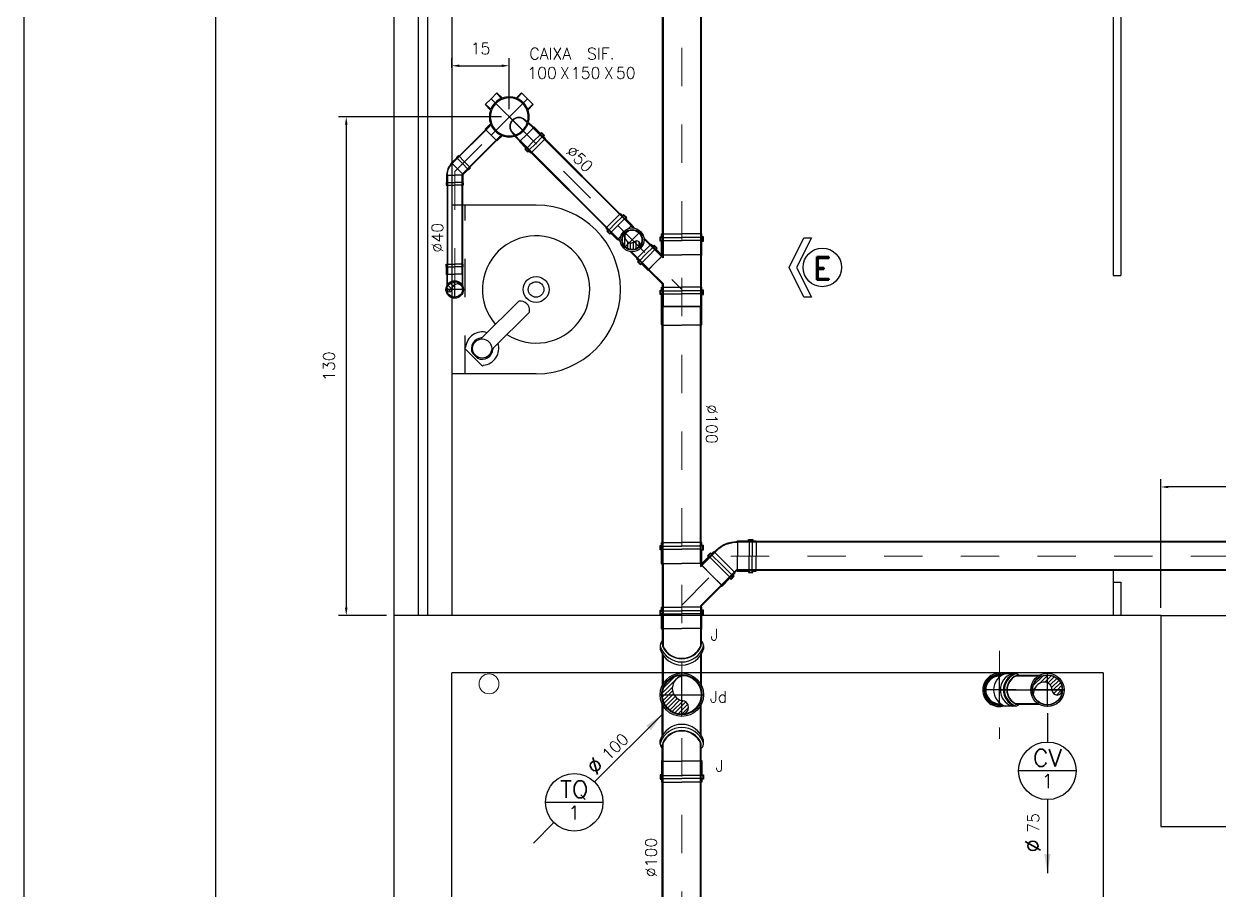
# Model space of a CAD drawing. Header units: millimetres. Extents: x -2485 to 3289, y -257 to 1952.
# Drawn here: x 55.455 to 58.573, y 37.306 to 39.564 of the extents above; entities that cross this region are included whole.
import ezdxf
from ezdxf.enums import TextEntityAlignment as Align

# ---------------------------------------------------------------- set-up
doc = ezdxf.new("R2010")
doc.units = ezdxf.units.MM
doc.header["$LTSCALE"] = 0.3
for name, pattern in [('CONTINUO', [0]), ('HID', [0.37, 0.07, -0.1, 0.03, -0.1, 0.07]), ('T-5CM', [0.1, 0.05, -0.05])]:
    doc.linetypes.add(name, pattern=pattern)
for name, color, linetype in [('PAREDE', 7, 'CONTINUO'), ('SAN', 11, 'Continuous'), ('TEX', 11, 'Continuous'), ('TEXTO', 3, 'Continuous'), ('TUB', 1, 'Continuous'), ('VISTAS', 1, 'Continuous')]:
    doc.layers.add(name, color=color, linetype=linetype)
doc.layers.add('PROJETO ESGOTO', color=1, linetype='HID', lineweight=15)
doc.layers.add('prumada', color=9, linetype='Continuous', lineweight=15)
doc.styles.add('ROMAND', font='romand')
doc.styles.add('ROMANS', font='romans.shx', dxfattribs={"height": 0.03})
doc.dimstyles.new('20', dxfattribs={"dimtxt": 0.03, "dimasz": 0.02, "dimexe": 0.02, "dimexo": 0.02, "dimgap": 0.03, "dimtad": 1, "dimdec": 3, "dimlfac": 100, "dimdsep": 46, "dimtxsty": 'ROMANS', "dimcen": 0.02, "dimclrd": 11, "dimclre": 11, "dimclrt": 3, "dimadec": 0, "dimazin": 0, "dimtfac": 3.333333, "dimtdec": 3, "dimtix": 1, "dimtmove": 2, "dimatfit": 3, "dimfxl": 0, "dimtolj": 1, "dimarcsym": 0})

# ---------------------------------------------------------------- blocks, each defined once
blk = doc.blocks.new('100t')
at = {"layer": 'TUB', "color": 7}
for p, q in [((-0.0136, 0.0051), (-0.0399, 0.0314)), ((-0.0097, 0.0118), (-0.0349, 0.0369)), ((-0.0045, 0.0172), (-0.029, 0.0417)), ((0.0019, 0.0214), (-0.0223, 0.0456)), ((0.0098, 0.0241), (-0.0147, 0.0486)), ((0.0199, 0.0246), (-0.006, 0.0504)), ((0.0506, 0.0045), (0.0045, 0.0506)), ((0.0474, 0.0183), (0.0183, 0.0474)), ((-0.0247, -0.0156), (-0.0499, 0.0095)), ((-0.019, -0.0108), (-0.0476, 0.0178)), ((-0.0157, -0.0035), (-0.0442, 0.025)), ((-0.0332, -0.0177), (-0.0508, -0.0002))]:
    blk.add_line(p, q, dxfattribs=at)
at = {"layer": 'TUB', "color": 1, "linetype": 'Continuous'}
for p, q in [((0, 0.0566), (0, -0.0566)), ((-0.0566, 0), (0.0566, 0))]:
    blk.add_line(p, q, dxfattribs=at)
at = {"layer": 'TUB', "color": 4}
for radius in [0.0566, 0.0526, 0.0508]:
    blk.add_circle((0, 0), radius, dxfattribs=at)
for centre, radius, start, end in [((-0.0331, 0), 0.0177, 180, 0), ((0.0164, -0.008), 0.0327, 344.7642, 165.8659)]:
    blk.add_arc(centre, radius, start, end, dxfattribs=at)
blk = doc.blocks.new('jdj100')
at = {"layer": 'TUB', "color": 3, "linetype": 'Continuous'}
for p, q in [((-0.2279, 0.0526), (-0.2279, 0)), ((-0.2185, 0.0508), (-0.2185, 0)), ((-0.2105, 0.0508), (-0.2105, 0)), ((-0.1729, 0.0508), (-0.1729, 0)), ((0.1729, 0.0508), (0.1729, 0)), ((0.2105, 0.0508), (0.2105, 0)), ((0.2185, 0.0508), (0.2185, 0)), ((0.2279, 0.0526), (0.2279, 0)), ((-0.2279, -0.0526), (-0.2279, 0)), ((-0.2185, -0.0508), (-0.2185, 0)), ((-0.2105, -0.0508), (-0.2105, 0)), ((-0.1729, -0.0508), (-0.1729, 0)), ((0.1729, -0.0508), (0.1729, 0)), ((0.2105, -0.0508), (0.2105, 0)), ((0.2185, -0.0508), (0.2185, 0)), ((0.2279, -0.0526), (0.2279, 0))]:
    blk.add_line(p, q, dxfattribs=at)
at = {"layer": 'TUB', "color": 4, "linetype": 'Continuous'}
for p, q in [((-0.2203, 0.0526), (-0.2279, 0.0526)), ((-0.2185, 0.0508), (-0.2279, 0.0508)), ((-0.2087, 0.0566), (-0.2203, 0.0566)), ((-0.2203, 0.0566), (-0.2203, 0.0526)), ((-0.2105, 0.0548), (-0.2185, 0.0548)), ((-0.2185, 0.0548), (-0.2185, 0.0508)), ((-0.2105, 0.0508), (-0.2105, 0.0548)), ((-0.1729, 0.0508), (-0.2105, 0.0508)), ((-0.2087, 0.0526), (-0.2087, 0.0566)), ((-0.1721, 0.0526), (-0.2087, 0.0526)), ((-0.1711, 0.049), (-0.1729, 0.0508)), ((-0.1703, 0.0508), (-0.1721, 0.0526)), ((-0.1711, 0.049), (-0.1263, 0.049)), ((-0.1703, 0.0508), (-0.1308, 0.0508)), ((-0.1286, 0.0566), (-0.1185, 0.0566)), ((-0.1058, 0.0508), (-0.025, 0.0508)), ((-0.103, 0.049), (-0.0283, 0.049)), ((0.1058, 0.0508), (0.025, 0.0508)), ((0.103, 0.049), (0.0283, 0.049)), ((0.1286, 0.0566), (0.1185, 0.0566)), ((0.1711, 0.049), (0.1263, 0.049)), ((0.1703, 0.0508), (0.1308, 0.0508)), ((0.1703, 0.0508), (0.1721, 0.0526)), ((0.1711, 0.049), (0.1729, 0.0508)), ((0.1721, 0.0526), (0.2087, 0.0526)), ((0.1729, 0.0508), (0.2105, 0.0508)), ((0.2087, 0.0526), (0.2087, 0.0566)), ((0.2087, 0.0566), (0.2203, 0.0566)), ((0.2105, 0.0548), (0.2185, 0.0548)), ((0.2105, 0.0508), (0.2105, 0.0548)), ((0.2185, 0.0548), (0.2185, 0.0508)), ((0.2185, 0.0508), (0.2279, 0.0508)), ((0.2203, 0.0566), (0.2203, 0.0526)), ((0.2203, 0.0526), (0.2279, 0.0526)), ((-0.2185, -0.0508), (-0.2279, -0.0508)), ((-0.2203, -0.0526), (-0.2279, -0.0526)), ((-0.2203, -0.0566), (-0.2203, -0.0526)), ((-0.2087, -0.0566), (-0.2203, -0.0566)), ((-0.2185, -0.0548), (-0.2185, -0.0508)), ((-0.2105, -0.0548), (-0.2185, -0.0548)), ((-0.2105, -0.0508), (-0.2105, -0.0548)), ((-0.1729, -0.0508), (-0.2105, -0.0508)), ((-0.2087, -0.0526), (-0.2087, -0.0566)), ((-0.1721, -0.0526), (-0.2087, -0.0526)), ((-0.1711, -0.049), (-0.1729, -0.0508)), ((-0.1703, -0.0508), (-0.1721, -0.0526)), ((-0.1711, -0.049), (-0.1263, -0.049)), ((-0.1703, -0.0508), (-0.1308, -0.0508)), ((-0.1286, -0.0566), (-0.1185, -0.0566)), ((-0.1058, -0.0508), (-0.025, -0.0508)), ((-0.103, -0.049), (-0.0283, -0.049)), ((0.1058, -0.0508), (0.025, -0.0508)), ((0.103, -0.049), (0.0283, -0.049)), ((0.1286, -0.0566), (0.1185, -0.0566)), ((0.1711, -0.049), (0.1263, -0.049)), ((0.1703, -0.0508), (0.1308, -0.0508)), ((0.1703, -0.0508), (0.1721, -0.0526)), ((0.1711, -0.049), (0.1729, -0.0508)), ((0.1721, -0.0526), (0.2087, -0.0526)), ((0.1729, -0.0508), (0.2105, -0.0508)), ((0.2087, -0.0526), (0.2087, -0.0566)), ((0.2087, -0.0566), (0.2203, -0.0566)), ((0.2105, -0.0508), (0.2105, -0.0548)), ((0.2105, -0.0548), (0.2185, -0.0548)), ((0.2185, -0.0548), (0.2185, -0.0508)), ((0.2185, -0.0508), (0.2279, -0.0508)), ((0.2203, -0.0566), (0.2203, -0.0526)), ((0.2203, -0.0526), (0.2279, -0.0526))]:
    blk.add_line(p, q, dxfattribs=at)
for centre, radius, start, end in [((-0.1286, 0.042), 0.0146, 72.4861, 142.9615), ((-0.1312, 0.032), 0.0188, 70.1596, 88.8505), ((-0.1491, -0.0002), 0.0542, 0.2448, 65.1941), ((-0.1491, -0.0002), 0.0555, 0.2041, 64.039), ((-0.1451, 0), 0.0597, 0, 69.5258), ((-0.1367, 0), 0.0594, 0, 72.2286), ((0.1367, 0), 0.0594, 107.7714, 180), ((0.1451, 0), 0.0597, 110.4742, 180), ((0.1491, -0.0002), 0.0555, 115.961, 179.7959), ((0.1491, -0.0002), 0.0542, 114.8059, 179.7552), ((0.1286, 0.042), 0.0146, 37.0385, 107.5139), ((0.1312, 0.032), 0.0188, 91.1495, 109.8404), ((-0.1451, 0), 0.0597, 290.4742, 0), ((-0.1367, 0), 0.0594, 287.7714, 360), ((0.1367, 0), 0.0594, 180, 252.2286), ((0.1451, 0), 0.0597, 180, 249.5258), ((0.1491, 0.0002), 0.0555, 180.2041, 244.039), ((-0.1491, 0.0002), 0.0542, 294.8059, 359.7552), ((-0.1491, 0.0002), 0.0555, 295.961, 359.7959), ((0.1491, 0.0002), 0.0542, 180.2448, 245.1941), ((-0.1286, -0.042), 0.0146, 217.0385, 287.5139), ((-0.1312, -0.032), 0.0188, 271.1495, 289.8404), ((0.1286, -0.042), 0.0146, 252.4861, 322.9615), ((0.1312, -0.032), 0.0188, 250.1596, 268.8505)]:
    blk.add_arc(centre, radius, start, end, dxfattribs=at)
at = {"layer": 'TUB'}
blk.add_blockref('100t', (0, 0), dxfattribs=at)
blk = doc.blocks.new('js100x75e')
at = {"layer": 'TUB', "color": 4}
for p, q in [((0.0494, 0.1052), (0.0698, 0.1255)), ((0.0511, 0.1045), (0.0722, 0.1255)), ((0.0669, 0.1284), (0.075, 0.1364)), ((0.0698, 0.1255), (0.0669, 0.1284)), ((0.0693, 0.1284), (0.075, 0.134)), ((0.0722, 0.1255), (0.0693, 0.1284)), ((0.075, 0.1364), (0.0778, 0.1336)), ((0.075, 0.134), (0.0778, 0.1312)), ((0.0778, 0.1336), (0.0838, 0.1396)), ((0.0778, 0.1312), (0.085, 0.1384)), ((0.0494, 0.1028), (0.0494, 0.1052)), ((0.0511, 0.1021), (0.0511, 0.1045)), ((0.1045, 0.0511), (0.1255, 0.0722)), ((0.1084, 0.0526), (0.1255, 0.0698)), ((0.1255, 0.0722), (0.1284, 0.0693)), ((0.1255, 0.0698), (0.1284, 0.0669)), ((0.1284, 0.0669), (0.1364, 0.075)), ((0.1284, 0.0693), (0.134, 0.075)), ((0.1312, 0.0778), (0.1384, 0.085)), ((0.134, 0.075), (0.1312, 0.0778)), ((0.1336, 0.0778), (0.1396, 0.0838)), ((0.1364, 0.075), (0.1336, 0.0778)), ((-0.002, 0.049), (-0.061, 0.049)), ((-0.0026, 0.0508), (-0.0562, 0.0508)), ((0.1021, 0.0511), (0.1045, 0.0511)), ((0.1062, 0.049), (0.108, 0.0508)), ((0.108, 0.0508), (0.1456, 0.0508)), ((0.1084, 0.0526), (0.1438, 0.0526)), ((0.1438, 0.0566), (0.1554, 0.0566)), ((0.1438, 0.0526), (0.1438, 0.0566)), ((0.1456, 0.0548), (0.1536, 0.0548)), ((0.1456, 0.0508), (0.1456, 0.0548)), ((0.1536, 0.0548), (0.1536, 0.0508)), ((0.1536, 0.0508), (0.163, 0.0508)), ((0.1554, 0.0566), (0.1554, 0.0526)), ((0.1554, 0.0526), (0.163, 0.0526)), ((0.1062, -0.049), (-0.061, -0.049)), ((0.1055, -0.0508), (-0.0562, -0.0508)), ((0.1055, -0.0508), (0.1073, -0.0526)), ((0.1062, -0.049), (0.108, -0.0508)), ((0.1073, -0.0526), (0.1438, -0.0526)), ((0.108, -0.0508), (0.1456, -0.0508)), ((0.1438, -0.0526), (0.1438, -0.0566)), ((0.1438, -0.0566), (0.1554, -0.0566)), ((0.1456, -0.0508), (0.1456, -0.0548)), ((0.1456, -0.0548), (0.1536, -0.0548)), ((0.1536, -0.0508), (0.163, -0.0508)), ((0.1536, -0.0548), (0.1536, -0.0508)), ((0.1554, -0.0526), (0.163, -0.0526)), ((0.1554, -0.0566), (0.1554, -0.0526))]:
    blk.add_line(p, q, dxfattribs=at)
at = {"layer": 'TUB', "color": 3}
for p, q in [((0.0722, 0.1255), (0.0989, 0.0989)), ((0.0778, 0.1312), (0.1045, 0.1045)), ((0.0838, 0.1396), (0.1117, 0.1117)), ((0.0511, 0.1045), (0.0778, 0.0778)), ((0.1255, 0.0722), (0.0989, 0.0989)), ((0.1312, 0.0778), (0.1045, 0.1045)), ((0.1396, 0.0838), (0.1117, 0.1117)), ((0.1045, 0.0511), (0.0778, 0.0778)), ((-0.061, 0.0497), (-0.0562, 0.0508)), ((-0.061, 0.049), (-0.061, 0.049)), ((0.108, 0.0508), (0.108, 0)), ((0.1456, 0.0508), (0.1456, 0)), ((0.1536, 0.0508), (0.1536, 0)), ((0.163, 0.0526), (0.163, 0)), ((0.108, -0.0508), (0.108, 0)), ((0.1456, -0.0508), (0.1456, 0)), ((0.1536, -0.0508), (0.1536, 0)), ((0.163, -0.0526), (0.163, 0)), ((-0.061, -0.0497), (-0.061, -0.049)), ((-0.061, -0.0497), (-0.0562, -0.0508))]:
    blk.add_line(p, q, dxfattribs=at)
at = {"layer": 'TUB', "color": 4, "linetype": 'Continuous'}
for p, q in [((-0.0026, 0.0508), (0.0494, 0.1028)), ((-0.002, 0.049), (0.0511, 0.1021)), ((0.1, 0.049), (0.1021, 0.0511)), ((0.1062, 0.049), (0.1, 0.049))]:
    blk.add_line(p, q, dxfattribs=at)
at = {"layer": 'TUB', "color": 3, "linetype": 'Continuous'}
for p in [(-0.061, 0.049), (-0.061, -0.049)]:
    blk.add_line(p, (-0.061, 0), dxfattribs=at)
blk = doc.blocks.new('j45e75e')
at = {"layer": 'TUB', "color": 3, "linetype": 'Continuous'}
for p in [(-0.0245, 0.0754), (-0.0754, 0.0245)]:
    blk.add_line(p, (-0.0499, 0.0499), dxfattribs=at)
at = {"layer": 'TUB', "color": 3}
for p, q in [((-0.024, 0.0759), (-0.0245, 0.0754)), ((-0.024, 0.0759), (-0.0214, 0.0748)), ((0.018, 0.0378), (0.018, 0)), ((0.0478, 0.0378), (0.0478, 0)), ((0.0558, 0.0378), (0.0558, 0)), ((0.066, 0.0395), (0.066, 0)), ((-0.0759, 0.024), (-0.0754, 0.0245)), ((-0.0759, 0.024), (-0.0748, 0.0214)), ((0.018, -0.0378), (0.018, 0)), ((0.0478, -0.0378), (0.0478, 0)), ((0.0558, -0.0378), (0.0558, 0)), ((0.066, -0.0395), (0.066, 0))]:
    blk.add_line(p, q, dxfattribs=at)
at = {"layer": 'TUB', "color": 4}
for p, q in [((0.0156, 0.0353), (-0.0245, 0.0754)), ((0.0156, 0.0378), (-0.0214, 0.0748)), ((0.0156, 0.0378), (0.0173, 0.0395)), ((0.0156, 0.0353), (0.018, 0.0378)), ((0.0173, 0.0395), (0.0461, 0.0395)), ((0.018, 0.0378), (0.0478, 0.0378)), ((0.0461, 0.0434), (0.0575, 0.0434)), ((0.0461, 0.0395), (0.0461, 0.0434)), ((0.0478, 0.0417), (0.0558, 0.0417)), ((0.0478, 0.0378), (0.0478, 0.0417)), ((0.0558, 0.0417), (0.0558, 0.0378)), ((0.0558, 0.0378), (0.066, 0.0378)), ((0.0575, 0.0434), (0.0575, 0.0395)), ((0.0575, 0.0395), (0.066, 0.0395)), ((-0.0365, -0.0144), (-0.0754, 0.0245)), ((-0.0378, -0.0156), (-0.0748, 0.0214)), ((0.0156, -0.0378), (0.0173, -0.0395)), ((0.0163, -0.036), (0.018, -0.0378)), ((0.0173, -0.0395), (0.0461, -0.0395)), ((0.018, -0.0378), (0.0478, -0.0378)), ((0.0461, -0.0395), (0.0461, -0.0435)), ((0.0461, -0.0435), (0.0575, -0.0435)), ((0.0478, -0.0378), (0.0478, -0.0418)), ((0.0478, -0.0418), (0.0558, -0.0418)), ((0.0558, -0.0378), (0.066, -0.0378)), ((0.0558, -0.0418), (0.0558, -0.0378)), ((0.0575, -0.0395), (0.066, -0.0395)), ((0.0575, -0.0435), (0.0575, -0.0395))]:
    blk.add_line(p, q, dxfattribs=at)
for radius, end in [(0.0755, 269.9968), (0.0738, 270.5409)]:
    blk.add_arc((0.0156, 0.0378), radius, 225, end, dxfattribs=at)
blk = doc.blocks.new('n225')
at = {"layer": 'TEX', "color": 11}
blk.add_line((-0.0113, -0.0113), (-0.1875, -0.1875), dxfattribs=at)
blk.add_line((-0.0113, -0.0113), (-0.1875, -0.1875), dxfattribs=at)
at = {"layer": 'TEX', "color": 5, "linetype": 'Continuous'}
blk.add_line((-0.3155, -0.2405), (-0.1655, -0.2405), dxfattribs=at)
at = {"layer": 'TEX'}
blk.add_line((-0.2936, -0.2936), (-0.347, -0.347), dxfattribs=at)
at = {"layer": 'TEX', "color": 5, "linetype": 'Continuous'}
blk.add_circle((-0.2405, -0.2405), 0.075, dxfattribs=at)
blk.add_circle((-0.2405, -0.2405), 0.075, dxfattribs=at)
at = {"layer": 'TEX', "color": 11}
blk.add_solid([(-0.0408, -0.0526), (-0.0526, -0.0408), (-0.0113, -0.0113)], dxfattribs=at)
blk.add_solid([(-0.0408, -0.0526), (-0.0526, -0.0408), (-0.0113, -0.0113)], dxfattribs=at)
at = {"layer": 'TEX', "color": 5, "style": 'ROMANS'}
blk.add_text('%%c', height=0.04, rotation=45, dxfattribs=at).set_placement((-0.1839, -0.1722))
at = {"layer": 'TEX', "color": 5, "linetype": 'Continuous', "style": 'ROMANS'}
blk.add_attdef('N', (-0.1503, -0.1334), '', height=0.03, rotation=45, dxfattribs=at)
at = {"layer": 'TEX', "color": 9, "linetype": 'Continuous', "style": 'ROMANS'}
for tag, height, p in [('L', 0.045, (-0.2405, -0.2293)), ('N', 0.036, (-0.2405, -0.2855))]:
    blk.add_attdef(tag, text='', height=height, dxfattribs=at).set_placement(p, align=Align.CENTER)
blk = doc.blocks.new('cs100x50')
at = {"layer": 'TUB', "color": 3}
for p, q in [((0, 0.067), (-0.0218, 0.067)), ((0, 0.067), (0.0218, 0.067)), ((-0.067, 0.0218), (-0.067, 0)), ((-0.067, -0.0218), (-0.067, 0)), ((0.0648, 0), (0.0648, 0.0253)), ((0.0648, 0), (0.0648, -0.0253)), ((0.0897, 0), (0.0897, 0.0253)), ((0.0897, 0), (0.0897, -0.0253)), ((0.0977, 0), (0.0977, 0.0253)), ((0.0977, 0), (0.0977, -0.0253)), ((0.1068, 0), (0.1068, 0.0269)), ((0.1068, 0), (0.1068, -0.0269)), ((0, -0.067), (-0.0218, -0.067)), ((0, -0.067), (0.0218, -0.067))]:
    blk.add_line(p, q, dxfattribs=at)
at = {"layer": 'TUB', "color": 4}
for p, q in [((-0.0218, 0.0472), (-0.0218, 0.067)), ((-0.02, 0.048), (-0.02, 0.067)), ((0.02, 0.048), (0.02, 0.067)), ((0.0218, 0.0472), (0.0218, 0.067)), ((-0.0472, 0.0218), (-0.067, 0.0218)), ((-0.048, 0.02), (-0.067, 0.02)), ((0.0433, 0.0237), (0.0353, 0.0237)), ((0.044, 0.0225), (0.0353, 0.0225)), ((0.0625, 0.0253), (0.0454, 0.0253)), ((0.0632, 0.0237), (0.0463, 0.0237)), ((0.0625, 0.0253), (0.0641, 0.0269)), ((0.0632, 0.0237), (0.0648, 0.0253)), ((0.0641, 0.0269), (0.0881, 0.0269)), ((0.0648, 0.0253), (0.0897, 0.0253)), ((0.0881, 0.0269), (0.0881, 0.0309)), ((0.0881, 0.0309), (0.0993, 0.0309)), ((0.0897, 0.0253), (0.0897, 0.0293)), ((0.0897, 0.0293), (0.0977, 0.0293)), ((0.0977, 0.0293), (0.0977, 0.0253)), ((0.0977, 0.0253), (0.1068, 0.0253)), ((0.0993, 0.0309), (0.0993, 0.0269)), ((0.0993, 0.0269), (0.1068, 0.0269)), ((-0.048, -0.02), (-0.067, -0.02)), ((-0.0472, -0.0218), (-0.067, -0.0218)), ((0.044, -0.0226), (0.0353, -0.0226)), ((0.0433, -0.0238), (0.0353, -0.0238)), ((0.0625, -0.0253), (0.0454, -0.0253)), ((0.0632, -0.0238), (0.0463, -0.0238)), ((0.0625, -0.0253), (0.0641, -0.0269)), ((0.0632, -0.0238), (0.0648, -0.0253)), ((0.0641, -0.0269), (0.0881, -0.0269)), ((0.0648, -0.0253), (0.0897, -0.0253)), ((0.0881, -0.0269), (0.0881, -0.031)), ((0.0881, -0.031), (0.0993, -0.031)), ((0.0897, -0.0253), (0.0897, -0.0294)), ((0.0897, -0.0294), (0.0977, -0.0294)), ((0.0977, -0.0253), (0.1068, -0.0253)), ((0.0977, -0.0294), (0.0977, -0.0253)), ((0.0993, -0.0269), (0.1068, -0.0269)), ((0.0993, -0.031), (0.0993, -0.0269)), ((-0.0218, -0.0472), (-0.0218, -0.067)), ((-0.02, -0.048), (-0.02, -0.067)), ((0.02, -0.048), (0.02, -0.067)), ((0.0218, -0.0472), (0.0218, -0.067))]:
    blk.add_line(p, q, dxfattribs=at)
at = {"layer": 'TUB', "color": 1}
for p, q in [((0, -0.067), (0, 0.067)), ((-0.067, 0), (0.052, 0))]:
    blk.add_line(p, q, dxfattribs=at)
at = {"layer": 'TUB', "color": 4}
for centre, radius, start, end in [((0, 0), 0.0494, 28.7357, 180), ((0, 0), 0.052, 114.786, 155.214), ((0, 0), 0.052, 90, 112.6199), ((0, 0), 0.052, 67.3801, 90), ((0, 0), 0.052, 29.1764, 65.214), ((0, 0), 0.052, 157.3801, 180), ((0, 0), 0.052, 180, 202.6199), ((0, 0), 0.0494, 180, 331.2643), ((0.0353, 0), 0.0238, 90, 180), ((0.0353, 0), 0.0238, 180, 270), ((0.0353, 0), 0.0226, 90, 180), ((0.0353, 0), 0.0226, 180, 270), ((0, 0), 0.0494, 0, 27.1601), ((0, 0), 0.0494, 332.8399, 0), ((0, 0), 0.052, 332.8236, 27.1764), ((0, 0), 0.052, 204.786, 245.214), ((0, 0), 0.052, 294.786, 330.8236), ((0, 0), 0.052, 247.3801, 270), ((0, 0), 0.052, 270, 292.6199)]:
    blk.add_arc(centre, radius, start, end, dxfattribs=at)
blk = doc.blocks.new('c90')
at = {"layer": 'TUB', "color": 3}
for p, q in [((-0.066, 0.0224), (-0.066, 0)), ((-0.066, -0.0224), (-0.066, 0)), ((-0.059, 0.02), (-0.059, 0)), ((-0.059, -0.02), (-0.059, 0)), ((-0.04, 0.0194), (-0.04, 0)), ((-0.04, -0.0194), (-0.04, 0))]:
    blk.add_line(p, q, dxfattribs=at)
at = {"layer": 'TUB', "color": 4}
for p, q in [((-0.0598, 0.0224), (-0.066, 0.0224)), ((-0.04, 0.02), (-0.066, 0.02)), ((-0.059, 0.0212), (-0.0598, 0.0224)), ((-0.0388, 0.0212), (-0.059, 0.0212)), ((-0.04, 0.02), (-0.04, 0.0194)), ((-0.04, 0.0194), (-0.038, 0.0194)), ((-0.038, 0.0206), (-0.0388, 0.0212)), ((-0.038, 0.0206), (-0.0095, 0.0206)), ((-0.038, 0.0194), (-0.0118, 0.0194)), ((-0.04, -0.02), (-0.066, -0.02)), ((-0.0598, -0.0224), (-0.066, -0.0224)), ((-0.059, -0.0212), (-0.0598, -0.0224)), ((-0.0388, -0.0212), (-0.059, -0.0212)), ((-0.04, -0.0194), (-0.038, -0.0194)), ((-0.04, -0.02), (-0.04, -0.0194)), ((-0.038, -0.0206), (-0.0388, -0.0212)), ((-0.038, -0.0194), (-0.0118, -0.0194)), ((-0.038, -0.0206), (-0.0095, -0.0206))]:
    blk.add_line(p, q, dxfattribs=at)
at = {"layer": 'TUB', "color": 1, "linetype": 'Continuous'}
for p, q in [((0.0227, 0), (-0.0227, 0)), ((0, 0.0227), (0, -0.0227))]:
    blk.add_line(p, q, dxfattribs=at)
at = {"layer": 'TUB', "color": 7}
for p, q in [((-0.0133, 0.0017), (-0.0195, -0.0045)), ((-0.0133, 0.0123), (-0.0188, 0.0068)), ((-0.0088, -0.0044), (-0.0162, -0.0118)), ((-0.0011, -0.0074), (-0.0107, -0.0169)), ((0.0057, -0.0111), (-0.003, -0.0198))]:
    blk.add_line(p, q, dxfattribs=at)
at = {"layer": 'TUB', "color": 4}
for radius in [0.0227, 0.02]:
    blk.add_circle((0, 0), radius, dxfattribs=at)
for centre, radius, start, end in [((0, 0.0069), 0.0143, 131.815, 270.1096), ((0, -0.0137), 0.0063, 270, 90)]:
    blk.add_arc(centre, radius, start, end, dxfattribs=at)
blk = doc.blocks.new('j45e40')
at = {"layer": 'TUB', "color": 4}
for p, q in [((-0.0212, 0.0071), (-0.0396, -0.0113)), ((-0.0212, 0.0088), (-0.0355, -0.0055)), ((-0.0202, 0.0089), (-0.0212, 0.0088)), ((-0.0212, 0.0071), (-0.0208, 0.0067)), ((-0.0208, 0.0067), (-0.0194, 0.0081)), ((0.008, 0.0206), (0.0088, 0.0212)), ((0.01, 0.0194), (0.008, 0.0194)), ((0.0088, 0.0212), (0.029, 0.0212)), ((0.01, 0.02), (0.01, 0.0194)), ((0.01, 0.02), (0.036, 0.02)), ((0.029, 0.0212), (0.0298, 0.0224)), ((0.0298, 0.0224), (0.036, 0.0224)), ((-0.0369, -0.0052), (-0.0413, -0.0096)), ((-0.0355, -0.0055), (-0.0369, -0.0052)), ((0.0071, -0.0212), (-0.0113, -0.0396)), ((0.0088, -0.0212), (-0.0055, -0.0355)), ((0.0067, -0.0208), (0.008, -0.0194)), ((0.0071, -0.0212), (0.0067, -0.0208)), ((0.01, -0.0194), (0.008, -0.0194)), ((0.0088, -0.0212), (0.029, -0.0212)), ((0.01, -0.02), (0.01, -0.0194)), ((0.01, -0.02), (0.036, -0.02)), ((0.029, -0.0212), (0.0298, -0.0224)), ((0.0298, -0.0224), (0.036, -0.0224)), ((-0.0052, -0.0369), (-0.0096, -0.0413)), ((-0.0055, -0.0355), (-0.0052, -0.0369))]:
    blk.add_line(p, q, dxfattribs=at)
at = {"layer": 'TUB', "color": 3}
for p, q in [((-0.0212, 0.0071), (-0.0071, -0.0071)), ((0.01, 0.02), (0.01, 0)), ((0.029, 0.02), (0.029, 0)), ((0.036, 0.0224), (0.036, 0)), ((-0.0413, -0.0096), (-0.0254, -0.0254)), ((-0.0346, -0.0064), (-0.0205, -0.0205)), ((-0.0096, -0.0413), (-0.0254, -0.0254)), ((-0.0064, -0.0346), (-0.0205, -0.0205)), ((0.0071, -0.0212), (-0.0071, -0.0071)), ((0.01, -0.02), (0.01, 0)), ((0.029, -0.02), (0.029, 0)), ((0.036, -0.0224), (0.036, 0))]:
    blk.add_line(p, q, dxfattribs=at)
at = {"layer": 'TUB', "color": 4, "linetype": 'Continuous'}
for radius in [0.0399, 0.0387]:
    blk.add_arc((0.008, -0.0193), radius, 90, 135, dxfattribs=at)
at = {"layer": 'TUB', "linetype": 'Continuous', "style": 'ROMANS'}
blk.add_text('JJ', height=0.000001, dxfattribs=at).set_placement((0.01, -0.0194))
blk = doc.blocks.new('l100')
at = {"layer": 'TUB', "color": 4}
for p, q in [((-0.049, 0.0518), (-0.0475, 0.0526)), ((0, 0.0508), (-0.049, 0.0508)), ((-0.0475, 0.0526), (0.0308, 0.0526)), ((0, 0.0508), (0.0326, 0.0508)), ((0.0308, 0.0566), (0.0424, 0.0566)), ((0.0308, 0.0526), (0.0308, 0.0566)), ((0.0326, 0.0548), (0.0406, 0.0548)), ((0.0326, 0.0508), (0.0326, 0.0548)), ((0.0406, 0.0548), (0.0406, 0.0508)), ((0.0406, 0.0508), (0.05, 0.0508)), ((0.0424, 0.0566), (0.0424, 0.0526)), ((0.0424, 0.0526), (0.05, 0.0526)), ((0, -0.0508), (-0.049, -0.0508)), ((-0.049, -0.0518), (-0.0475, -0.0526)), ((-0.0475, -0.0526), (0.0308, -0.0526)), ((0, -0.0508), (0.0326, -0.0508)), ((0.0308, -0.0526), (0.0308, -0.0566)), ((0.0308, -0.0566), (0.0424, -0.0566)), ((0.0326, -0.0508), (0.0326, -0.0548)), ((0.0326, -0.0548), (0.0406, -0.0548)), ((0.0406, -0.0508), (0.05, -0.0508)), ((0.0406, -0.0548), (0.0406, -0.0508)), ((0.0424, -0.0526), (0.05, -0.0526)), ((0.0424, -0.0566), (0.0424, -0.0526))]:
    blk.add_line(p, q, dxfattribs=at)
at = {"layer": 'TUB', "color": 3}
for p, q in [((-0.049, 0.0518), (-0.049, 0)), ((0, 0.0508), (0, 0)), ((0.0326, 0.0508), (0.0326, 0)), ((0.0406, 0.0508), (0.0406, 0)), ((0.05, 0.0526), (0.05, 0)), ((-0.049, -0.0518), (-0.049, 0)), ((0, -0.0508), (0, 0)), ((0.0326, -0.0508), (0.0326, 0)), ((0.0406, -0.0508), (0.0406, 0)), ((0.05, -0.0526), (0.05, 0))]:
    blk.add_line(p, q, dxfattribs=at)
blk = doc.blocks.new('js100x50e')
at = {"layer": 'TUB', "color": 4}
for p, q in [((0.0498, 0.0879), (0.0667, 0.1048)), ((0.0514, 0.0872), (0.069, 0.1048)), ((0.0639, 0.1077), (0.0718, 0.1156)), ((0.0667, 0.1048), (0.0639, 0.1077)), ((0.0661, 0.1077), (0.0718, 0.1133)), ((0.069, 0.1048), (0.0661, 0.1077)), ((0.0718, 0.1156), (0.0746, 0.1127)), ((0.0718, 0.1133), (0.0746, 0.1105)), ((0.0746, 0.1127), (0.0799, 0.1181)), ((0.0746, 0.1105), (0.0811, 0.1169)), ((0.0149, 0.0508), (0.0498, 0.0856)), ((0.0154, 0.049), (0.0514, 0.085)), ((0.0498, 0.0856), (0.0498, 0.0879)), ((0.0514, 0.085), (0.0514, 0.0872)), ((0.0872, 0.0514), (0.1048, 0.069)), ((0.0907, 0.0526), (0.1048, 0.0667)), ((0.1048, 0.069), (0.1077, 0.0661)), ((0.1048, 0.0667), (0.1077, 0.0639)), ((0.1077, 0.0661), (0.1133, 0.0718)), ((0.1077, 0.0639), (0.1156, 0.0718)), ((0.1105, 0.0746), (0.1169, 0.0811)), ((0.1133, 0.0718), (0.1105, 0.0746)), ((0.1127, 0.0746), (0.1181, 0.0799)), ((0.1156, 0.0718), (0.1127, 0.0746)), ((0.0154, 0.049), (-0.044, 0.049)), ((0.0149, 0.0508), (-0.0392, 0.0508)), ((0.0826, 0.049), (0.085, 0.0514)), ((0.0882, 0.049), (0.0826, 0.049)), ((0.085, 0.0514), (0.0872, 0.0514)), ((0.0882, 0.049), (0.09, 0.0508)), ((0.09, 0.0508), (0.1276, 0.0508)), ((0.0907, 0.0526), (0.1258, 0.0526)), ((0.1258, 0.0566), (0.1374, 0.0566)), ((0.1258, 0.0526), (0.1258, 0.0566)), ((0.1276, 0.0548), (0.1356, 0.0548)), ((0.1276, 0.0508), (0.1276, 0.0548)), ((0.1356, 0.0548), (0.1356, 0.0508)), ((0.1356, 0.0508), (0.145, 0.0508)), ((0.1374, 0.0566), (0.1374, 0.0526)), ((0.1374, 0.0526), (0.145, 0.0526)), ((0.0882, -0.049), (-0.044, -0.049)), ((0.0875, -0.0508), (-0.0392, -0.0508)), ((0.0875, -0.0508), (0.0893, -0.0526)), ((0.0882, -0.049), (0.09, -0.0508)), ((0.0893, -0.0526), (0.1258, -0.0526)), ((0.09, -0.0508), (0.1276, -0.0508)), ((0.1258, -0.0526), (0.1258, -0.0566)), ((0.1258, -0.0566), (0.1374, -0.0566)), ((0.1276, -0.0508), (0.1276, -0.0548)), ((0.1276, -0.0548), (0.1356, -0.0548)), ((0.1356, -0.0548), (0.1356, -0.0508)), ((0.1356, -0.0508), (0.145, -0.0508)), ((0.1374, -0.0566), (0.1374, -0.0526)), ((0.1374, -0.0526), (0.145, -0.0526))]:
    blk.add_line(p, q, dxfattribs=at)
at = {"layer": 'TUB', "color": 3}
for p, q in [((0.0869, 0.0869), (0.069, 0.1048)), ((0.0926, 0.0926), (0.0746, 0.1105)), ((0.099, 0.099), (0.0799, 0.1181)), ((0.099, 0.099), (0.1181, 0.0799)), ((0.0693, 0.0693), (0.0514, 0.0872)), ((0.0693, 0.0693), (0.0872, 0.0514)), ((0.0869, 0.0869), (0.1048, 0.069)), ((0.0926, 0.0926), (0.1105, 0.0746)), ((-0.044, 0.0497), (-0.0392, 0.0508)), ((-0.044, 0.0497), (-0.044, 0.049)), ((0.09, 0.0508), (0.09, 0)), ((0.1276, 0.0508), (0.1276, 0)), ((0.1356, 0.0508), (0.1356, 0)), ((0.145, 0.0526), (0.145, 0)), ((0.09, -0.0508), (0.09, 0)), ((0.1276, -0.0508), (0.1276, 0)), ((0.1356, -0.0508), (0.1356, 0)), ((0.145, -0.0526), (0.145, 0)), ((-0.044, -0.0497), (-0.044, -0.049)), ((-0.044, -0.0497), (-0.0392, -0.0508))]:
    blk.add_line(p, q, dxfattribs=at)
at = {"layer": 'TUB', "color": 3, "linetype": 'Continuous'}
for q in [(-0.044, 0.049), (-0.044, -0.049)]:
    blk.add_line((-0.044, 0), q, dxfattribs=at)
blk = doc.blocks.new('50T')
at = {"layer": 'TUB', "color": 1, "linetype": 'Continuous'}
for p, q in [((0.0309, 0), (-0.0309, 0)), ((0, -0.0309), (0, 0.0309))]:
    blk.add_line(p, q, dxfattribs=at)
at = {"layer": 'TUB', "color": 7}
for p, q in [((-0.016, -0.0087), (-0.0253, 0.0006)), ((-0.0093, -0.0048), (-0.0235, 0.0094)), ((-0.0067, 0.0032), (-0.0196, 0.0161)), ((-0.0019, 0.009), (-0.014, 0.0211)), ((0.0055, 0.0122), (-0.0067, 0.0244)), ((0.0252, 0.0031), (0.0031, 0.0252))]:
    blk.add_line(p, q, dxfattribs=at)
at = {"layer": 'TUB', "color": 4}
for radius in [0.0309, 0.027, 0.0254]:
    blk.add_circle((0, 0), radius, dxfattribs=at)
for centre, radius, start, end in [((-0.0166, 0), 0.00874, 180, 270), ((-0.0166, 0), 0.00874, 270, 0), ((0.0081, -0.0041), 0.0165, 350.3769, 165.498)]:
    blk.add_arc(centre, radius, start, end, dxfattribs=at)
blk = doc.blocks.new('ts50t')
at = {"layer": 'TUB', "color": 3}
for p, q in [((0, 0.0243), (0.0025, 0.0253)), ((0, 0.0243), (0, 0.0237)), ((0.113, 0.0132), (0.113, 0.0253)), ((0.1379, 0), (0.1379, 0.0253)), ((0.1379, 0), (0.1379, -0.0254)), ((0.1459, 0), (0.1459, 0.0253)), ((0.1459, 0), (0.1459, -0.0254)), ((0.155, 0), (0.155, 0.0269)), ((0.155, 0), (0.155, -0.0269)), ((0, -0.0243), (0, -0.0237)), ((0, -0.0243), (0.0025, -0.0254)), ((0.113, -0.0132), (0.113, -0.0254))]:
    blk.add_line(p, q, dxfattribs=at)
at = {"layer": 'TUB', "color": 4}
for p, q in [((0.0652, 0.0237), (0, 0.0237)), ((0.0672, 0.0253), (0.0025, 0.0253)), ((0.1107, 0.0253), (0.1028, 0.0253)), ((0.1114, 0.0237), (0.1048, 0.0237)), ((0.1107, 0.0253), (0.1123, 0.0269)), ((0.1114, 0.0237), (0.113, 0.0253)), ((0.1123, 0.0269), (0.1363, 0.0269)), ((0.113, 0.0253), (0.1379, 0.0253)), ((0.1363, 0.0309), (0.1475, 0.0309)), ((0.1363, 0.0269), (0.1363, 0.0309)), ((0.1379, 0.0293), (0.1459, 0.0293)), ((0.1379, 0.0253), (0.1379, 0.0293)), ((0.1459, 0.0293), (0.1459, 0.0253)), ((0.1459, 0.0253), (0.155, 0.0253)), ((0.1475, 0.0309), (0.1475, 0.0269)), ((0.1475, 0.0269), (0.155, 0.0269)), ((0, -0.0237), (0.0652, -0.0237)), ((0.0025, -0.0254), (0.0672, -0.0254)), ((0.1107, -0.0254), (0.1028, -0.0254)), ((0.1048, -0.0237), (0.1114, -0.0237)), ((0.1107, -0.0254), (0.1123, -0.0269)), ((0.1114, -0.0237), (0.113, -0.0254)), ((0.1123, -0.0269), (0.1363, -0.0269)), ((0.113, -0.0254), (0.1379, -0.0254)), ((0.1363, -0.0269), (0.1363, -0.031)), ((0.1363, -0.031), (0.1475, -0.031)), ((0.1379, -0.0254), (0.1379, -0.0294)), ((0.1379, -0.0294), (0.1459, -0.0294)), ((0.1459, -0.0254), (0.155, -0.0254)), ((0.1459, -0.0294), (0.1459, -0.0254)), ((0.1475, -0.0269), (0.155, -0.0269)), ((0.1475, -0.031), (0.1475, -0.0269))]:
    blk.add_line(p, q, dxfattribs=at)
at = {"layer": 'TUB', "color": 3, "linetype": 'Continuous'}
for q in [(0, 0.0237), (0, -0.0237)]:
    blk.add_line((0, 0), q, dxfattribs=at)
at = {"layer": 'TUB'}
blk.add_blockref('50T', (0.085, 0), dxfattribs=at)
blk = doc.blocks.new('V270')
at = {"layer": 'TEX', "color": 11}
for p, q in [((0, -0.0162), (0, -0.0918)), ((0, -0.2418), (0, -0.434))]:
    blk.add_line(p, q, dxfattribs=at)
at = {"layer": 'TEX', "color": 5, "linetype": 'Continuous'}
blk.add_line((0.075, -0.1668), (-0.075, -0.1668), dxfattribs=at)
blk.add_circle((0, -0.1668), 0.075, dxfattribs=at)
at = {"layer": 'TEX', "color": 11}
blk.add_solid([(0.0083, -0.384), (-0.0083, -0.384), (0, -0.434)], dxfattribs=at)
at = {"layer": 'TEX', "color": 5, "style": 'ROMANS'}
blk.add_text('%%c', height=0.04, rotation=90, dxfattribs=at).set_placement((-0.0178, -0.3795))
at = {"layer": 'TEX', "color": 9, "linetype": 'Continuous', "style": 'ROMANS'}
for tag, height, p in [('L', 0.045, (0, -0.1555)), ('N', 0.036, (0, -0.2117))]:
    blk.add_attdef(tag, text='', height=height, dxfattribs=at).set_placement(p, align=Align.CENTER)
at = {"layer": 'TEX', "color": 5, "linetype": 'Continuous', "style": 'ROMANS'}
blk.add_attdef('N', (-0.0215, -0.3284), '', height=0.03, rotation=90, dxfattribs=at)
blk = doc.blocks.new('*D94')
at = {"layer": 'TEXTO', "color": 11, "lineweight": -2}
for p, q in [((56.5712, 39.45), (56.5712, 39.4751)), ((56.7212, 39.3417), (56.7212, 39.4751)), ((56.5912, 39.4551), (56.7012, 39.4551))]:
    blk.add_line(p, q, dxfattribs=at)
at = {"layer": 'TEXTO', "color": 11}
for points in [[(56.5912, 39.4584), (56.5912, 39.4517), (56.5712, 39.4551)], [(56.7012, 39.4584), (56.7012, 39.4517), (56.7212, 39.4551)]]:
    blk.add_solid(points, dxfattribs=at)
at = {"layer": 'TEXTO', "color": 3, "insert": (56.6462, 39.5001), "char_height": 0.03, "attachment_point": 5, "style": 'ROMANS'}
blk.add_mtext('\\A1;15', dxfattribs=at)
blk = doc.blocks.new('*D95')
at = {"layer": 'TEXTO', "color": 11, "lineweight": -2}
for p, q in [((56.7012, 39.3217), (56.2761, 39.3217)), ((56.2961, 39.3017), (56.2961, 38.0417)), ((56.4012, 38.0217), (56.2761, 38.0217))]:
    blk.add_line(p, q, dxfattribs=at)
at = {"layer": 'TEXTO', "color": 11}
for points in [[(56.2928, 39.3017), (56.2994, 39.3017), (56.2961, 39.3217)], [(56.2928, 38.0417), (56.2994, 38.0417), (56.2961, 38.0217)]]:
    blk.add_solid(points, dxfattribs=at)
at = {"layer": 'TEXTO', "color": 3, "insert": (56.2511, 38.6717), "char_height": 0.03, "attachment_point": 5, "rotation": 90, "style": 'ROMANS'}
blk.add_mtext('\\A1;130', dxfattribs=at)
blk = doc.blocks.new('cs')
at = {"layer": 'TEX', "color": 5, "style": 'ROMANS'}
for s, p in [('CAIXA  SIF.', (0.0054, 0.0502)), ('X', (0.0851, 0)), ('X', (0.1999, 0))]:
    blk.add_text(s, height=0.03, dxfattribs=at).set_placement(p)
for p in [(0, 0), (0.1136, 0), (0.2311, 0)]:
    blk.add_attdef('N', p, '', height=0.03, dxfattribs=at)
blk = doc.blocks.new('*D102')
at = {"layer": 'TEXTO', "color": 11, "lineweight": -2}
for p, q in [((58.4206, 38.0417), (58.4206, 38.3767)), ((60.4206, 37.7917), (60.4206, 38.3767)), ((60.4006, 38.3567), (58.4406, 38.3567))]:
    blk.add_line(p, q, dxfattribs=at)
at = {"layer": 'TEXTO', "color": 11}
for points in [[(58.4406, 38.3601), (58.4406, 38.3534), (58.4206, 38.3567)], [(60.4006, 38.3601), (60.4006, 38.3534), (60.4206, 38.3567)]]:
    blk.add_solid(points, dxfattribs=at)
at = {"layer": 'TEXTO', "color": 3, "insert": (59.4206, 38.4017), "char_height": 0.03, "attachment_point": 5, "style": 'ROMANS'}
blk.add_mtext('\\A1;200', dxfattribs=at)
blk = doc.blocks.new('100')
at = {"layer": 'TEX', "color": 9, "style": 'ROMANS'}
blk.add_text('%%c100', height=0.03, dxfattribs=at).set_placement((0, 0))
blk = doc.blocks.new('40')
at = {"layer": 'TEX', "color": 9, "style": 'ROMANS'}
blk.add_text('%%c40', height=0.03, dxfattribs=at).set_placement((0, 0))
blk = doc.blocks.new('IND3')
at = {"layer": 'TEX', "color": 5}
blk.add_lwpolyline([(-0.0672, -0.0006), (-0.0286, -0.0778), (-0.0479, -0.0778), (-0.0865, -0.0006), (-0.0479, 0.0767), (-0.0286, 0.0767)], close=True, dxfattribs=at)
blk.add_circle((0, 0), 0.0503, dxfattribs=at)
at = {"layer": 'TEX', "style": 'ROMAND'}
blk.add_attdef('LETRA', text='', height=0.06, dxfattribs=at).set_placement((0, -0.0328), align=Align.CENTER)
blk = doc.blocks.new('50')
at = {"layer": 'TEX', "color": 9, "style": 'ROMANS'}
blk.add_text('%%c50', height=0.03, dxfattribs=at).set_placement((0, 0))

msp = doc.modelspace()

# ---------------------------------------------------------------- linework, layer by layer
at = {"color": 4, "linetype": 'Continuous'}
msp.add_line((55.455361, 41.746047), (55.455361, 30.066047), dxfattribs=at)
at = {"color": 12, "linetype": 'Continuous'}
msp.add_line((55.955361, 41.546047), (55.955361, 30.266047), dxfattribs=at)
at = {"layer": 'PAREDE'}
for p, q in [((56.421211, 38.021718), (56.421211, 40.816718)), ((56.483747, 40.816718), (56.483747, 38.021718)), ((56.508676, 38.021718), (56.508676, 40.816718)), ((56.571211, 40.816718), (56.571211, 38.021718)), ((56.421211, 36.671718), (56.421211, 38.021718)), ((58.420555, 38.021718), (56.421211, 38.021718)), ((58.420555, 38.021718), (58.420555, 37.471718)), ((56.571211, 36.671718), (56.571211, 37.871718)), ((58.270555, 37.871718), (56.571211, 37.871718)), ((58.270555, 37.871718), (58.270555, 36.671718)), ((58.420555, 37.471718), (63.196211, 37.471718))]:
    msp.add_line(p, q, dxfattribs=at)
at = {"layer": 'PROJETO ESGOTO', "linetype": 'HID'}
for p, q in [((57.171211, 34.001718), (57.171211, 40.691718)), ((57.171211, 38.048989), (57.298941, 38.176718)), ((57.298941, 38.176718), (60.015554, 38.176718))]:
    msp.add_line(p, q, dxfattribs=at)
at = {"layer": 'PROJETO ESGOTO'}
for p, q in [((56.578911, 39.179418), (56.721211, 39.321718)), ((56.721211, 39.321718), (57.171211, 38.871718)), ((56.578911, 39.179418), (56.578911, 38.871718)), ((57.999827, 37.929195), (57.999827, 37.69971))]:
    msp.add_line(p, q, dxfattribs=at)
at = {"layer": 'prumada', "linetype": 'CONTINUO'}
msp.add_circle((56.668449, 37.843444), 0.026, dxfattribs=at)
at = {"layer": 'SAN', "linetype": 'CONTINUO'}
for p, q in [((58.296211, 40.991718), (58.296211, 38.908542)), ((58.316211, 39.771718), (58.316211, 38.908542)), ((56.791211, 39.091718), (56.571211, 39.091718)), ((56.791211, 39.091718), (56.571211, 39.091718)), ((58.296198, 38.908542), (58.316211, 38.908542)), ((56.651398, 38.747033), (56.744105, 38.83974)), ((56.651398, 38.747033), (56.744105, 38.83974)), ((56.679969, 38.719138), (56.772753, 38.811922)), ((56.679969, 38.719138), (56.772753, 38.811922)), ((56.607437, 38.721216), (56.604873, 38.718651)), ((56.607437, 38.721216), (56.604873, 38.718651)), ((56.604873, 38.718651), (56.651541, 38.671983)), ((56.604873, 38.718651), (56.651541, 38.671983)), ((56.62527, 38.705683), (56.638572, 38.69238)), ((56.62527, 38.705683), (56.638572, 38.69238)), ((56.654105, 38.674548), (56.651541, 38.671983)), ((56.654105, 38.674548), (56.651541, 38.671983)), ((56.791211, 38.651718), (56.571211, 38.651718)), ((56.791211, 38.651718), (56.571211, 38.651718)), ((58.296198, 38.138957), (58.296198, 38.108957)), ((58.296198, 38.138957), (58.296198, 38.108957)), ((58.296198, 38.108957), (58.296198, 38.021718)), ((58.296198, 38.108957), (58.316211, 38.108957)), ((58.316211, 38.108957), (58.316211, 38.021718)), ((58.420555, 38.021718), (63.196211, 38.021718))]:
    msp.add_line(p, q, dxfattribs=at)
at = {"layer": 'SAN', "linetype": 'T-5CM'}
msp.add_line((56.606211, 38.651718), (56.606211, 39.091718), dxfattribs=at)
at = {"layer": 'SAN', "linetype": 'CONTINUO'}
for centre, radius in [((56.791211, 38.871718), 0.03375), ((56.791211, 38.871718), 0.03375), ((56.791211, 38.871718), 0.02025), ((56.791211, 38.871718), 0.02025), ((56.650569, 38.71768), 0.025), ((56.650569, 38.71768), 0.025)]:
    msp.add_circle(centre, radius, dxfattribs=at)
for centre, radius, start, end in [((56.791211, 38.871718), 0.22, 270, 90), ((56.791211, 38.871718), 0.22, 270, 90), ((56.791211, 38.871718), 0.14, 237.050971, 220.617591), ((56.791211, 38.871718), 0.14, 237.050971, 220.617591), ((56.747641, 38.836205), 0.005, 97.995834, 135), ((56.747641, 38.836205), 0.005, 97.995834, 135), ((56.750287, 38.817364), 0.024026, 354.250162, 97.995834), ((56.750287, 38.817364), 0.024026, 354.250162, 97.995834), ((56.769217, 38.815458), 0.005, 315, 354.250162), ((56.769217, 38.815458), 0.005, 315, 354.250162), ((56.650569, 38.71768), 0.043277, 72.7795, 175.313657), ((56.650569, 38.71768), 0.043277, 72.7795, 175.313657), ((56.650569, 38.71768), 0.028, 94.705622, 205.370753), ((56.650569, 38.71768), 0.028, 94.705622, 205.370753), ((56.797975, 38.871718), 0.22, 219.069598, 219.07627), ((56.797975, 38.871718), 0.22, 219.069598, 219.07627), ((56.650569, 38.71768), 0.028, 244.629247, 356.390962), ((56.650569, 38.71768), 0.028, 244.629247, 356.390962), ((56.647862, 38.750569), 0.005, 274.705622, 315), ((56.647862, 38.750569), 0.005, 274.705622, 315), ((56.650569, 38.71768), 0.043277, 274.686343, 17.836837), ((56.650569, 38.71768), 0.043277, 274.686343, 17.836837), ((56.683504, 38.715603), 0.005, 135, 176.390962), ((56.683504, 38.715603), 0.005, 135, 176.390962)]:
    msp.add_arc(centre, radius, start, end, dxfattribs=at)
at = {"layer": 'TUB', "color": 4}
for p, q in [((57.120411, 40.078015), (57.120411, 38.961718)), ((57.122211, 40.078015), (57.122211, 38.961718)), ((57.220211, 40.078015), (57.220211, 38.961718)), ((57.222011, 40.078015), (57.222011, 38.961718)), ((56.571827, 39.200618), (56.6703, 39.29909)), ((56.572676, 39.199769), (56.671148, 39.298242)), ((57.038806, 39.037711), (56.783826, 39.292691)), ((57.039937, 39.038842), (56.784957, 39.293822)), ((56.599263, 39.173182), (56.697735, 39.271655)), ((56.600111, 39.172333), (56.698584, 39.270806)), ((57.004087, 39.002992), (56.749107, 39.257972)), ((57.005218, 39.004123), (56.750238, 39.259103)), ((56.558911, 39.169436), (56.558911, 38.911718)), ((56.560111, 39.169436), (56.560111, 38.911718)), ((56.597711, 39.169436), (56.597711, 38.911718)), ((56.598911, 39.169436), (56.598911, 38.911718)), ((57.120411, 38.156989), (57.120411, 38.827718)), ((57.122211, 38.156989), (57.122211, 38.827718)), ((57.220211, 38.156989), (57.220211, 38.827718)), ((57.222011, 38.156989), (57.222011, 38.827718)), ((59.823968, 38.214468), (57.316977, 38.214468)), ((59.823968, 38.212768), (57.316977, 38.212768)), ((59.823968, 38.140668), (57.316977, 38.140668)), ((59.823968, 38.138968), (57.316977, 38.138968)), ((58.005434, 37.865308), (57.999834, 37.865308)), ((58.005433, 37.865307), (57.999834, 37.865307)), ((58.002844, 37.863608), (57.999834, 37.863608)), ((58.002844, 37.863608), (57.999834, 37.863608)), ((58.100555, 37.863608), (58.040428, 37.863608)), ((58.103293, 37.865308), (58.046579, 37.865308)), ((58.002844, 37.791509), (57.999834, 37.791509)), ((58.002844, 37.791508), (57.999834, 37.791508)), ((58.005433, 37.789809), (57.999834, 37.789809)), ((58.005434, 37.789808), (57.999834, 37.789808)), ((58.10059, 37.791508), (58.040428, 37.791508)), ((58.103335, 37.789808), (58.046579, 37.789808)), ((57.120411, 37.110447), (57.120411, 37.642246)), ((57.122211, 37.110447), (57.122211, 37.642246)), ((57.220211, 37.110447), (57.220211, 37.642246)), ((57.222011, 37.110447), (57.222011, 37.642246))]:
    msp.add_line(p, q, dxfattribs=at)
at = {"layer": 'TUB', "linetype": 'Continuous'}
for p, q in [((57.999827, 37.784096), (57.999827, 37.870996)), ((58.043277, 37.827546), (57.956377, 37.827546))]:
    msp.add_line(p, q, dxfattribs=at)
at = {"layer": 'TUB', "color": 4, "linetype": 'Continuous'}
for p, q in [((58.032728, 37.869618), (58.014882, 37.869618)), ((58.04216, 37.869618), (58.032728, 37.869618)), ((58.032728, 37.785498), (58.014882, 37.785498)), ((58.04216, 37.785498), (58.032728, 37.785498))]:
    msp.add_line(p, q, dxfattribs=at)
at = {"layer": 'TUB', "color": 7}
for p, q in [((58.087738, 37.83879), (58.113605, 37.864657)), ((58.103937, 37.844383), (58.124827, 37.865273)), ((58.118193, 37.848031), (58.124827, 37.854666)), ((58.124827, 37.865273), (58.125859, 37.866304)), ((58.124827, 37.854666), (58.135094, 37.864933)), ((58.126268, 37.8455), (58.142712, 37.861944)), ((58.132051, 37.840676), (58.149127, 37.857752)), ((58.135799, 37.833818), (58.154487, 37.852506)), ((58.140155, 37.827568), (58.158798, 37.84621)), ((58.086091, 37.826537), (58.087122, 37.827568)), ((58.087122, 37.827568), (58.092598, 37.833044)), ((58.13712, 37.824533), (58.140155, 37.827568)), ((58.140996, 37.817801), (58.150762, 37.827568)), ((58.148124, 37.814323), (58.161369, 37.827568)), ((58.150762, 37.827568), (58.161932, 37.838738)), ((58.161369, 37.827568), (58.163518, 37.829717))]:
    msp.add_line(p, q, dxfattribs=at)
at = {"layer": 'TUB', "color": 1, "linetype": 'Continuous'}
for p, q in [((58.124827, 37.783418), (58.124827, 37.871718)), ((57.999827, 37.827561), (58.168277, 37.82757)), ((58.168977, 37.827568), (58.080677, 37.827568))]:
    msp.add_line(p, q, dxfattribs=at)
at = {"layer": 'TUB', "color": 4}
for radius in [0.04345, 0.03945, 0.03875]:
    msp.add_circle((58.124827, 37.827568), radius, dxfattribs=at)
for centre, radius, start, end in [((57.999827, 37.82757), 0.043443, 72.349196, 180.015824), ((57.999834, 37.827558), 0.04025, 77.855497, 180), ((57.999834, 37.827558), 0.037749, 90, 180), ((57.999834, 37.827558), 0.03605, 90, 180), ((58.120484, 37.816497), 0.032426, 111.098481, 182.174471), ((58.116213, 37.827568), 0.020559, 0, 111.098481), ((57.999827, 37.827546), 0.043443, 179.984176, 287.650804), ((57.999834, 37.827558), 0.04025, 180, 282.144503), ((57.999834, 37.827558), 0.037749, 180, 270), ((57.999834, 37.827558), 0.03605, 180, 270), ((58.150175, 37.827568), 0.013403, 180, 0)]:
    msp.add_arc(centre, radius, start, end, dxfattribs=at)
at = {"layer": 'TUB', "color": 4, "linetype": 'Continuous'}
for centre, radius, start, end in [((58.028362, 37.827558), 0.044168, 107.771447, 180), ((58.046209, 37.827558), 0.044168, 107.771447, 180), ((58.054153, 37.827558), 0.044358, 110.474156, 180), ((58.056982, 37.827558), 0.044358, 110.474156, 180), ((58.060174, 37.827411), 0.041232, 115.961027, 179.795919), ((58.060139, 37.827386), 0.040303, 116.00678, 179.755234), ((58.041898, 37.858782), 0.010834, 37.038487, 107.513922), ((58.044726, 37.858782), 0.010834, 97.500162, 107.513922), ((58.046859, 37.85136), 0.013951, 91.14951, 109.840351), ((58.028362, 37.827558), 0.044168, 180, 252.228553), ((58.046209, 37.827558), 0.044168, 180, 252.228553), ((58.054153, 37.827558), 0.044358, 180, 249.525844), ((58.056982, 37.827558), 0.044358, 180, 249.525844), ((58.060174, 37.827705), 0.041232, 180.204081, 244.038973), ((58.060139, 37.82773), 0.040303, 180.244766, 243.99322), ((58.041898, 37.796334), 0.010834, 252.486078, 322.961513), ((58.044726, 37.796334), 0.010834, 252.486078, 262.499838), ((58.046859, 37.803756), 0.013951, 250.159649, 268.85049)]:
    msp.add_arc(centre, radius, start, end, dxfattribs=at)

# ---------------------------------------------------------------- block references
at = {"layer": 'PROJETO ESGOTO', "linetype": 'CONTINUO'}
for name, p, rotation in [('cs100x50', (56.721211, 39.321718), 314.9999999999447), ('j45e40', (56.578911, 39.179418), 44.99999999987102), ('jdj100', (57.171211, 37.815118), 90)]:
    msp.add_blockref(name, p, dxfattribs=dict(at, rotation=rotation))
at = {"layer": 'PROJETO ESGOTO'}
for name, p, rotation in [('50', (56.866901, 39.229057), 314.9999999999999), ('ts50t', (57.101915, 38.941014), 135.0000000000184), ('js100x50e', (57.171211, 38.871718), 90), ('c90', (56.578911, 38.871718), 270.000000000026)]:
    msp.add_blockref(name, p, dxfattribs=dict(at, rotation=rotation))
at = {"layer": 'PROJETO ESGOTO', "linetype": 'CONTINUO', "xscale": -1}
for name, p, rotation in [('l100', (57.171211, 38.827718), 270), ('j45e75e', (57.298941, 38.176718), 180), ('js100x75e', (57.171211, 38.048989), 270)]:
    msp.add_blockref(name, p, dxfattribs=dict(at, rotation=rotation))
at = {"layer": 'prumada', "linetype": 'CONTINUO'}
ref = msp.add_blockref('n225', (57.131189, 37.775095), dxfattribs=at)
ref.add_attrib('L', 'TQ', dxfattribs={"layer": 'TEX', "color": 9, "linetype": 'Continuous', "height": 0.045, "style": 'ROMANS'}).set_placement((56.890641, 37.545841), align=Align.CENTER)
ref.add_attrib('N', '1', dxfattribs={"layer": 'TEX', "color": 9, "linetype": 'Continuous', "height": 0.036, "style": 'ROMANS'}).set_placement((56.890641, 37.489605), align=Align.CENTER)
ref.add_attrib('N', '100', (56.98086, 37.641677), dxfattribs={"layer": 'TEX', "color": 5, "linetype": 'Continuous', "height": 0.03, "rotation": 45, "style": 'ROMANS'})
at = {"layer": 'TEXTO'}
ref = msp.add_blockref('cs', (56.768238, 39.421254), dxfattribs=at)
ref.add_attrib('N', '100', (56.768238, 39.421254), dxfattribs={"layer": 'TEX', "color": 5, "height": 0.03, "style": 'ROMANS'})
ref.add_attrib('N', '150', (56.881887, 39.421254), dxfattribs={"layer": 'TEX', "color": 5, "height": 0.03, "style": 'ROMANS'})
ref.add_attrib('N', '50', (56.999334, 39.421254), dxfattribs={"layer": 'TEX', "color": 5, "height": 0.03, "style": 'ROMANS'})
for name, p, rotation in [('40', (56.548863, 38.968079), 90), ('100', (57.234458, 38.572215), 270), ('100', (57.106143, 37.339369), 90)]:
    msp.add_blockref(name, p, dxfattribs=dict(at, rotation=rotation))
msp.add_blockref('IND3', (57.537763, 38.929328), dxfattribs=at).add_auto_attribs({'LETRA': 'E'})
at = {"layer": 'VISTAS'}
ref = msp.add_blockref('V270', (58.124827, 37.783418), dxfattribs=at)
ref.add_attrib('L', 'CV', dxfattribs={"layer": 'TEX', "color": 9, "linetype": 'Continuous', "height": 0.045, "style": 'ROMANS'}).set_placement((58.124827, 37.627928), align=Align.CENTER)
ref.add_attrib('N', '1', dxfattribs={"layer": 'TEX', "color": 9, "linetype": 'Continuous', "height": 0.036, "style": 'ROMANS'}).set_placement((58.124827, 37.571692), align=Align.CENTER)
ref.add_attrib('N', '75', (58.103303, 37.455014), dxfattribs={"layer": 'TEX', "color": 5, "linetype": 'Continuous', "height": 0.03, "rotation": 90, "style": 'ROMANS'})

# ---------------------------------------------------------------- texts
at = {"layer": 'TEX', "color": 9, "style": 'ROMANS'}
for s, p in [('J', (57.246026, 37.956649)), ('Jd', (57.244473, 37.794459)), ('J', (57.259609, 37.614538))]:
    msp.add_text(s, height=0.03, dxfattribs=at).set_placement(p)

# ---------------------------------------------------------------- dimensions: what is measured, and where the dimension line sits
at = {"layer": 'TEXTO'}
for base, p1, p2, picture, middle in [((56.721211, 39.455068), (56.571211, 39.430034), (56.721211, 39.321718), '*D94', (56.646211, 39.500068)), ((58.420555, 38.356741), (60.420555, 37.771718), (58.420555, 38.021718), '*D102', (59.420555, 38.401741))]:
    dim = msp.add_linear_dim(base=base, p1=p1, p2=p2, dimstyle='20', dxfattribs=at)
    dim.commit()
    dim.dimension.update_dxf_attribs({"geometry": picture, "text_midpoint": middle})
dim = msp.add_linear_dim(base=(56.296087, 38.021718), p1=(56.721211, 39.321718), p2=(56.421211, 38.021718), angle=90, dimstyle='20', dxfattribs=at)
dim.commit()
dim.dimension.update_dxf_attribs({"geometry": '*D95', "text_midpoint": (56.251087, 38.671718)})

doc.saveas('drawing.dxf')
